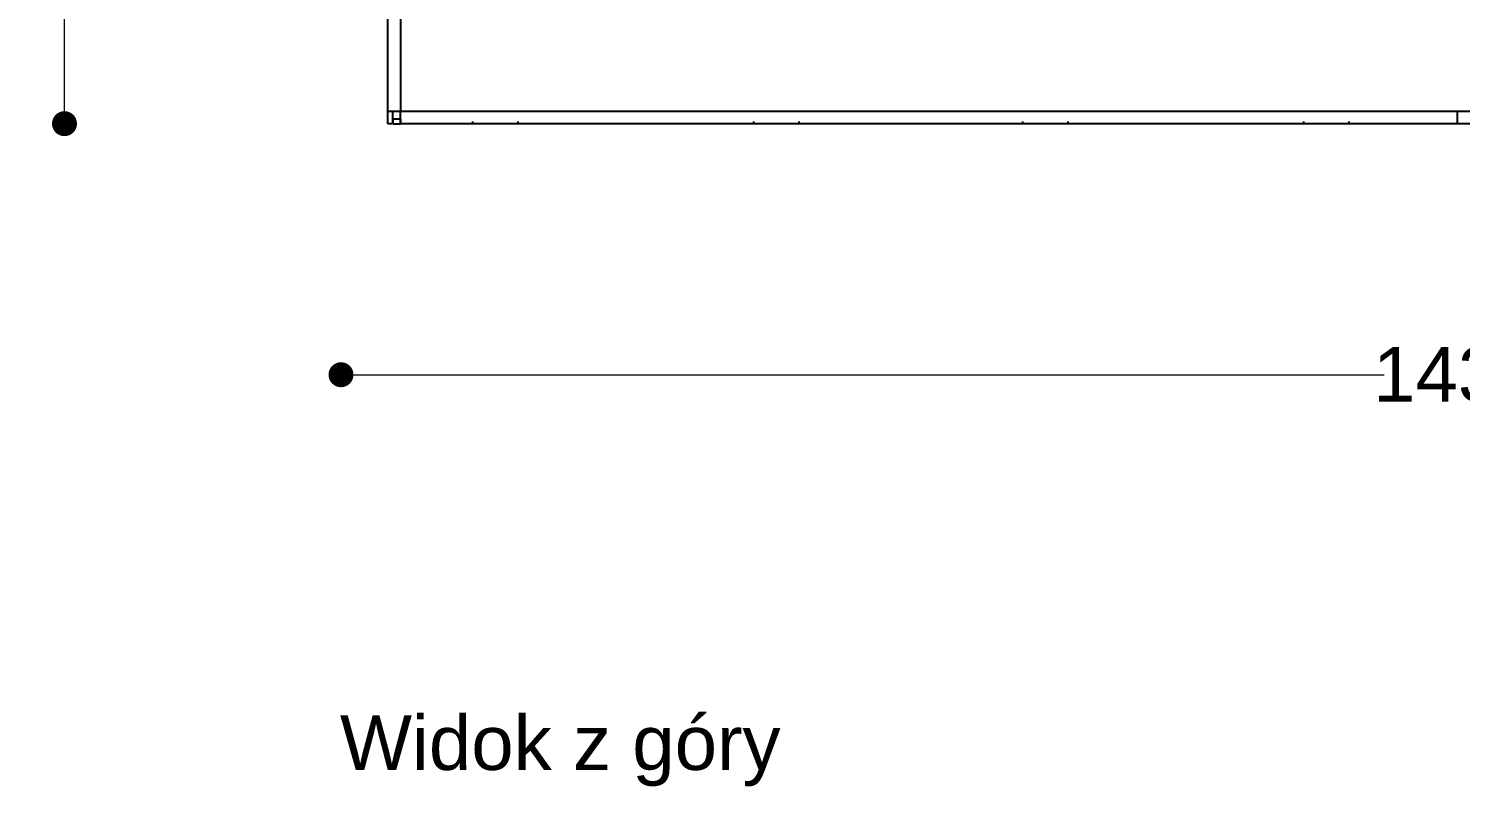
# Model space of a CAD drawing. Header units: millimetres. Extents: x 10366 to 18128, y 24546 to 29685.
# Drawn here: x 16051 to 16968, y 27239 to 27725 of the extents above; entities that cross this region are included whole.
import ezdxf

# ---------------------------------------------------------------- set-up
doc = ezdxf.new("R2010")
doc.units = ezdxf.units.MM
doc.header["$LTSCALE"] = 3
doc.layers.add('DomyÅ›lny', color=7, linetype='Continuous')
doc.styles.get("Standard").update_dxf_attribs({"font": 'arial.ttf'})
doc.dimstyles.new('MATEUSZ', dxfattribs={"dimtxt": 35, "dimasz": 16, "dimexe": 0.18, "dimexo": 0.0625, "dimgap": 0.09, "dimtad": 0, "dimdec": 0, "dimdsep": 46, "dimtxsty": 'Standard', "dimblk": 'DOT', "dimcen": 0.09, "dimse1": 1, "dimse2": 1, "dimadec": 0, "dimazin": 0, "dimtfac": 1, "dimtdec": 0, "dimtofl": 0, "dimtmove": 0, "dimatfit": 3, "dimfxl": 1, "dimtolj": 1, "dimtzin": 0, "dimlwd": 9, "dimlwe": 9, "dimarcsym": 0})

# ---------------------------------------------------------------- blocks, each defined once
blk = doc.blocks.new('_Dot')
at = {"color": 0, "linetype": 'ByBlock', "lineweight": -2}
blk.add_line((-0.5, 0), (-1, 0), dxfattribs=at)
at = {"color": 0, "linetype": 'ByBlock', "const_width": 0.5}
blk.add_lwpolyline([(-0.25, 0, 1), (0.25, 0, 1)], format="xyb", close=True, dxfattribs=at)
blk = doc.blocks.new('*D41')
at = {"color": 0, "lineweight": 9, "transparency": 16777216}
for p, q in [((16074, 28619.94), (16074, 28188.51)), ((16074, 27679.94), (16074, 28111.36))]:
    blk.add_line(p, q, dxfattribs=at)
at = {"layer": 'Defpoints', "color": 0, "transparency": 16777216}
for p in [(16261.06, 28635.94), (16074, 27663.94), (16289.15, 27663.94)]:
    blk.add_point(p, dxfattribs=at)
at = {"color": 0, "lineweight": 9, "transparency": 16777216, "xscale": 16, "yscale": 16, "zscale": 16}
for p, rotation in [((16074, 28635.94), 90), ((16074, 27663.94), 270)]:
    blk.add_blockref('_Dot', p, dxfattribs=dict(at, rotation=rotation))
at = {"color": 0, "transparency": 16777216, "insert": (16074, 28149.94), "char_height": 35, "attachment_point": 5, "rotation": 90}
blk.add_mtext('\\A1;972', dxfattribs=at)
blk = doc.blocks.new('*D43')
at = {"color": 0, "lineweight": 9, "transparency": 16777216}
for p, q in [((16267.13, 27502.97), (16919.3, 27502.97)), ((17666.13, 27502.97), (17013.95, 27502.97))]:
    blk.add_line(p, q, dxfattribs=at)
at = {"layer": 'Defpoints', "color": 0, "transparency": 16777216}
for p in [(16251.13, 27740.94), (17682.13, 27740.94), (17682.13, 27502.97)]:
    blk.add_point(p, dxfattribs=at)
at = {"color": 0, "lineweight": 9, "transparency": 16777216, "xscale": 16, "yscale": 16, "zscale": 16, "rotation": 180}
blk.add_blockref('_Dot', (16251.13, 27502.97), dxfattribs=at)
at = {"color": 0, "lineweight": 9, "transparency": 16777216, "xscale": 16, "yscale": 16, "zscale": 16}
blk.add_blockref('_Dot', (17682.13, 27502.97), dxfattribs=at)
at = {"color": 0, "transparency": 16777216, "insert": (16966.63, 27502.97), "char_height": 35, "attachment_point": 5}
blk.add_mtext('\\A1;1431', dxfattribs=at)

msp = doc.modelspace()

# ---------------------------------------------------------------- linework, layer by layer
at = {"layer": 'DomyÅ›lny'}
for p, q in [((16289.15, 27788.94), (16289.15, 27671.96)), ((16281.13, 27671.96), (16281.13, 27740.94)), ((16281.13, 27663.94), (16281.13, 27671.96)), ((16284.13, 27671.96), (16284.13, 27663.94)), ((16289.15, 27671.96), (16966.13, 27671.96)), ((16289.15, 27665.7), (16289.15, 27671.96)), ((16966.13, 27671.96), (17644.11, 27671.96)), ((16284.13, 27663.94), (16281.13, 27663.94)), ((16284.63, 27666.94), (16289.15, 27666.94)), ((16284.63, 27663.94), (16284.63, 27666.94)), ((16284.63, 27663.94), (16289.15, 27663.94)), ((16289.15, 27666.94), (16289.15, 27663.94)), ((16966.13, 27663.94), (16289.15, 27663.94)), ((17644.11, 27663.94), (16966.13, 27663.94))]:
    msp.add_line(p, q, dxfattribs=at)
for points in [[(16281.13, 27671.96, 0), (16281.13, 27671.96, 0), (16281.13, 27671.96, 0), (16281.13, 27671.96, 0), (16281.13, 27671.96, 0), (16281.13, 27671.96, 0), (16281.13, 27671.96, 0), (16281.13, 27671.96, 0), (16281.13, 27671.96, 0), (16281.13, 27671.96, 0), (16281.13, 27671.96, 0), (16281.13, 27671.96, 0), (16281.14, 27671.96, 0), (16281.19, 27671.96, 0), (16281.36, 27671.96, 0), (16282.12, 27671.96, 0), (16289.15, 27671.96, 0)], [(16289.15, 27665.7, 0), (16289.15, 27671.96, 0)], [(16966.13, 27671.96, 0), (16966.13, 27663.94, 0)], [(16966.13, 27671.96, 0), (16966.13, 27663.94, 0)], [(16289.15, 27663.94, 0), (16289.15, 27663.94, 0), (16289.15, 27663.94, 0), (16289.15, 27663.94, 0), (16289.15, 27663.94, 0), (16289.15, 27663.94, 0), (16289.15, 27663.94, 0), (16289.15, 27663.94, 0), (16289.15, 27663.94, 0), (16289.15, 27663.94, 0), (16289.15, 27663.94, 0), (16289.15, 27663.94, 0), (16289.15, 27663.95, 0), (16289.15, 27663.98, 0), (16289.15, 27664.13, 0), (16289.15, 27665.7, 0)], [(16335.63, 27663.94, 0), (16335.63, 27663.94, 0), (16335.63, 27663.94, 0), (16335.63, 27663.94, 0), (16335.63, 27663.94, 0), (16335.63, 27663.94, 0), (16335.63, 27663.94, 0), (16335.63, 27663.94, 0), (16335.63, 27663.94, 0), (16335.63, 27663.94, 0), (16335.63, 27663.94, 0), (16335.63, 27663.94, 0), (16335.63, 27663.94, 0), (16335.63, 27663.94, 0), (16335.63, 27663.95, 0), (16335.63, 27663.97, 0), (16335.63, 27664.08, 0), (16335.63, 27664.56, 0), (16335.63, 27665.4, 0)], [(16364.63, 27663.94, 0), (16364.63, 27663.94, 0), (16364.63, 27663.94, 0), (16364.63, 27663.94, 0), (16364.63, 27663.94, 0), (16364.63, 27663.94, 0), (16364.63, 27663.94, 0), (16364.63, 27663.94, 0), (16364.63, 27663.94, 0), (16364.63, 27663.94, 0), (16364.63, 27663.94, 0), (16364.63, 27663.94, 0), (16364.63, 27663.94, 0), (16364.63, 27663.94, 0), (16364.63, 27663.95, 0), (16364.63, 27663.97, 0), (16364.63, 27664.08, 0), (16364.63, 27664.56, 0), (16364.63, 27665.4, 0)], [(16515.63, 27663.94, 0), (16515.63, 27663.94, 0), (16515.63, 27663.94, 0), (16515.63, 27663.94, 0), (16515.63, 27663.94, 0), (16515.63, 27663.94, 0), (16515.63, 27663.94, 0), (16515.63, 27663.94, 0), (16515.63, 27663.94, 0), (16515.63, 27663.94, 0), (16515.63, 27663.94, 0), (16515.63, 27663.94, 0), (16515.63, 27663.94, 0), (16515.63, 27663.94, 0), (16515.63, 27663.95, 0), (16515.63, 27663.97, 0), (16515.63, 27664.08, 0), (16515.63, 27664.56, 0), (16515.63, 27665.4, 0)], [(16544.63, 27663.94, 0), (16544.63, 27663.94, 0), (16544.63, 27663.94, 0), (16544.63, 27663.94, 0), (16544.63, 27663.94, 0), (16544.63, 27663.94, 0), (16544.63, 27663.94, 0), (16544.63, 27663.94, 0), (16544.63, 27663.94, 0), (16544.63, 27663.94, 0), (16544.63, 27663.94, 0), (16544.63, 27663.94, 0), (16544.63, 27663.94, 0), (16544.63, 27663.94, 0), (16544.63, 27663.95, 0), (16544.63, 27663.97, 0), (16544.63, 27664.08, 0), (16544.63, 27664.56, 0), (16544.63, 27665.4, 0)], [(16688, 27663.94, 0), (16688, 27663.94, 0), (16688, 27663.94, 0), (16688, 27663.94, 0), (16688, 27663.94, 0), (16688, 27663.94, 0), (16688, 27663.94, 0), (16688, 27663.94, 0), (16688, 27663.94, 0), (16688, 27663.94, 0), (16688, 27663.94, 0), (16688, 27663.94, 0), (16688, 27663.94, 0), (16688, 27663.94, 0), (16688, 27663.95, 0), (16688, 27663.97, 0), (16688, 27664.08, 0), (16688, 27664.56, 0), (16688, 27665.4, 0)], [(16717, 27663.94, 0), (16717, 27663.94, 0), (16717, 27663.94, 0), (16717, 27663.94, 0), (16717, 27663.94, 0), (16717, 27663.94, 0), (16717, 27663.94, 0), (16717, 27663.94, 0), (16717, 27663.94, 0), (16717, 27663.94, 0), (16717, 27663.94, 0), (16717, 27663.94, 0), (16717, 27663.94, 0), (16717, 27663.94, 0), (16717, 27663.95, 0), (16717, 27663.97, 0), (16717, 27664.08, 0), (16717, 27664.56, 0), (16717, 27665.4, 0)], [(16868, 27663.94, 0), (16868, 27663.94, 0), (16868, 27663.94, 0), (16868, 27663.94, 0), (16868, 27663.94, 0), (16868, 27663.94, 0), (16868, 27663.94, 0), (16868, 27663.94, 0), (16868, 27663.94, 0), (16868, 27663.94, 0), (16868, 27663.94, 0), (16868, 27663.94, 0), (16868, 27663.94, 0), (16868, 27663.94, 0), (16868, 27663.95, 0), (16868, 27663.97, 0), (16868, 27664.08, 0), (16868, 27664.56, 0), (16868, 27665.4, 0)], [(16897, 27663.94, 0), (16897, 27663.94, 0), (16897, 27663.94, 0), (16897, 27663.94, 0), (16897, 27663.94, 0), (16897, 27663.94, 0), (16897, 27663.94, 0), (16897, 27663.94, 0), (16897, 27663.94, 0), (16897, 27663.94, 0), (16897, 27663.94, 0), (16897, 27663.94, 0), (16897, 27663.94, 0), (16897, 27663.94, 0), (16897, 27663.95, 0), (16897, 27663.97, 0), (16897, 27664.08, 0), (16897, 27664.56, 0), (16897, 27665.4, 0)]]:
    msp.add_polyline3d(points, dxfattribs=at)

# ---------------------------------------------------------------- texts
msp.add_text('Widok z góry', height=34.9616).set_placement((16250.48, 27249.56))

# ---------------------------------------------------------------- dimensions: what is measured, and where the dimension line sits
dim = msp.add_linear_dim(base=(16074, 27663.94), p1=(16261.06, 28635.94), p2=(16289.15, 27663.94), angle=90, dimstyle='MATEUSZ')
dim.commit()
dim.dimension.update_dxf_attribs({"geometry": '*D41', "text_midpoint": (16074, 28149.94)})
dim = msp.add_linear_dim(base=(17682.13, 27502.97), p1=(16251.13, 27740.94), p2=(17682.13, 27740.94), dimstyle='MATEUSZ')
dim.commit()
dim.dimension.update_dxf_attribs({"geometry": '*D43', "text_midpoint": (16966.63, 27502.97)})

doc.saveas('drawing.dxf')
